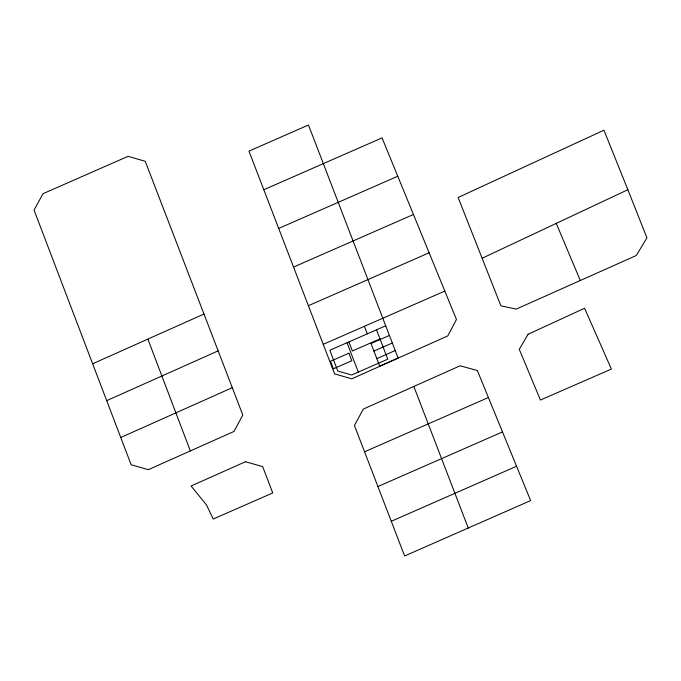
<?xml version="1.0" encoding="UTF-8"?>
<svg xmlns="http://www.w3.org/2000/svg" width="681" height="681" viewBox="0 0 681 681"><rect width="100%" height="100%" fill="white"/><g stroke="black" fill="none" stroke-linecap="round" stroke-linejoin="round"><path stroke-width="1.02" d="M482.437 258.108L627.865 189.71L603.945 130.207L458.117 197.481L500.884 305.786L516.172 309.123L636.267 255.528L646.95 237.882L627.865 189.71M92.659 363.765L203.977 314.035M218.15 350.868L242.802 415.044L233.958 431.456L148.305 469.694L131.144 464.765L34.05 210.08L43.005 193.685L128.096 156.332L145.249 161.295L218.15 350.868L106.696 400.649M232.281 387.693L120.741 437.5M413.835 386.459L363.288 409.077L354.443 425.489L404.616 555.985L530.635 500.595L477.372 370.558L460.118 365.782L413.835 386.459L468.307 528.175M397.764 176.251L278.699 228.433L334.609 373.912L351.779 378.806L447.757 335.937L456.466 319.474L382.05 137.885L263.811 189.727M293.537 267.071L413.435 214.498M429.132 252.787L308.374 305.701M323.22 344.339L444.838 291.076M385.718 325.79L329.825 350.264L337.802 371.034L351.668 374.993L387.795 359.176L376.508 329.817M379.989 338.883L352.366 350.979L348.885 341.922M389.421 335.435L371 343.505L379.709 366.165L398.13 358.095L308.476 125.015L248.957 151.122L278.699 228.433M373.903 351.055L392.324 342.994M376.806 358.615L395.227 350.545M364.565 451.784L488.43 397.517M377.929 486.54L502.51 431.916M391.26 521.297L516.581 466.238M556.173 223.215L580.382 280.683M364.395 326.301L367.297 333.852M347.038 342.73L358.317 372.081M190.348 450.933L147.93 339.274M528.081 334.252L519.28 349.353L540.442 400.045L611.385 369.051L584.579 308.255L528.081 334.252M245.475 461.718L191.08 486.013L206.462 504.876L213.204 519.024L272.749 492.95L262.645 466.621L245.475 461.718M348.902 353.192L330.481 361.253L333.384 368.813L351.805 360.743L348.902 353.192"/></g></svg>
